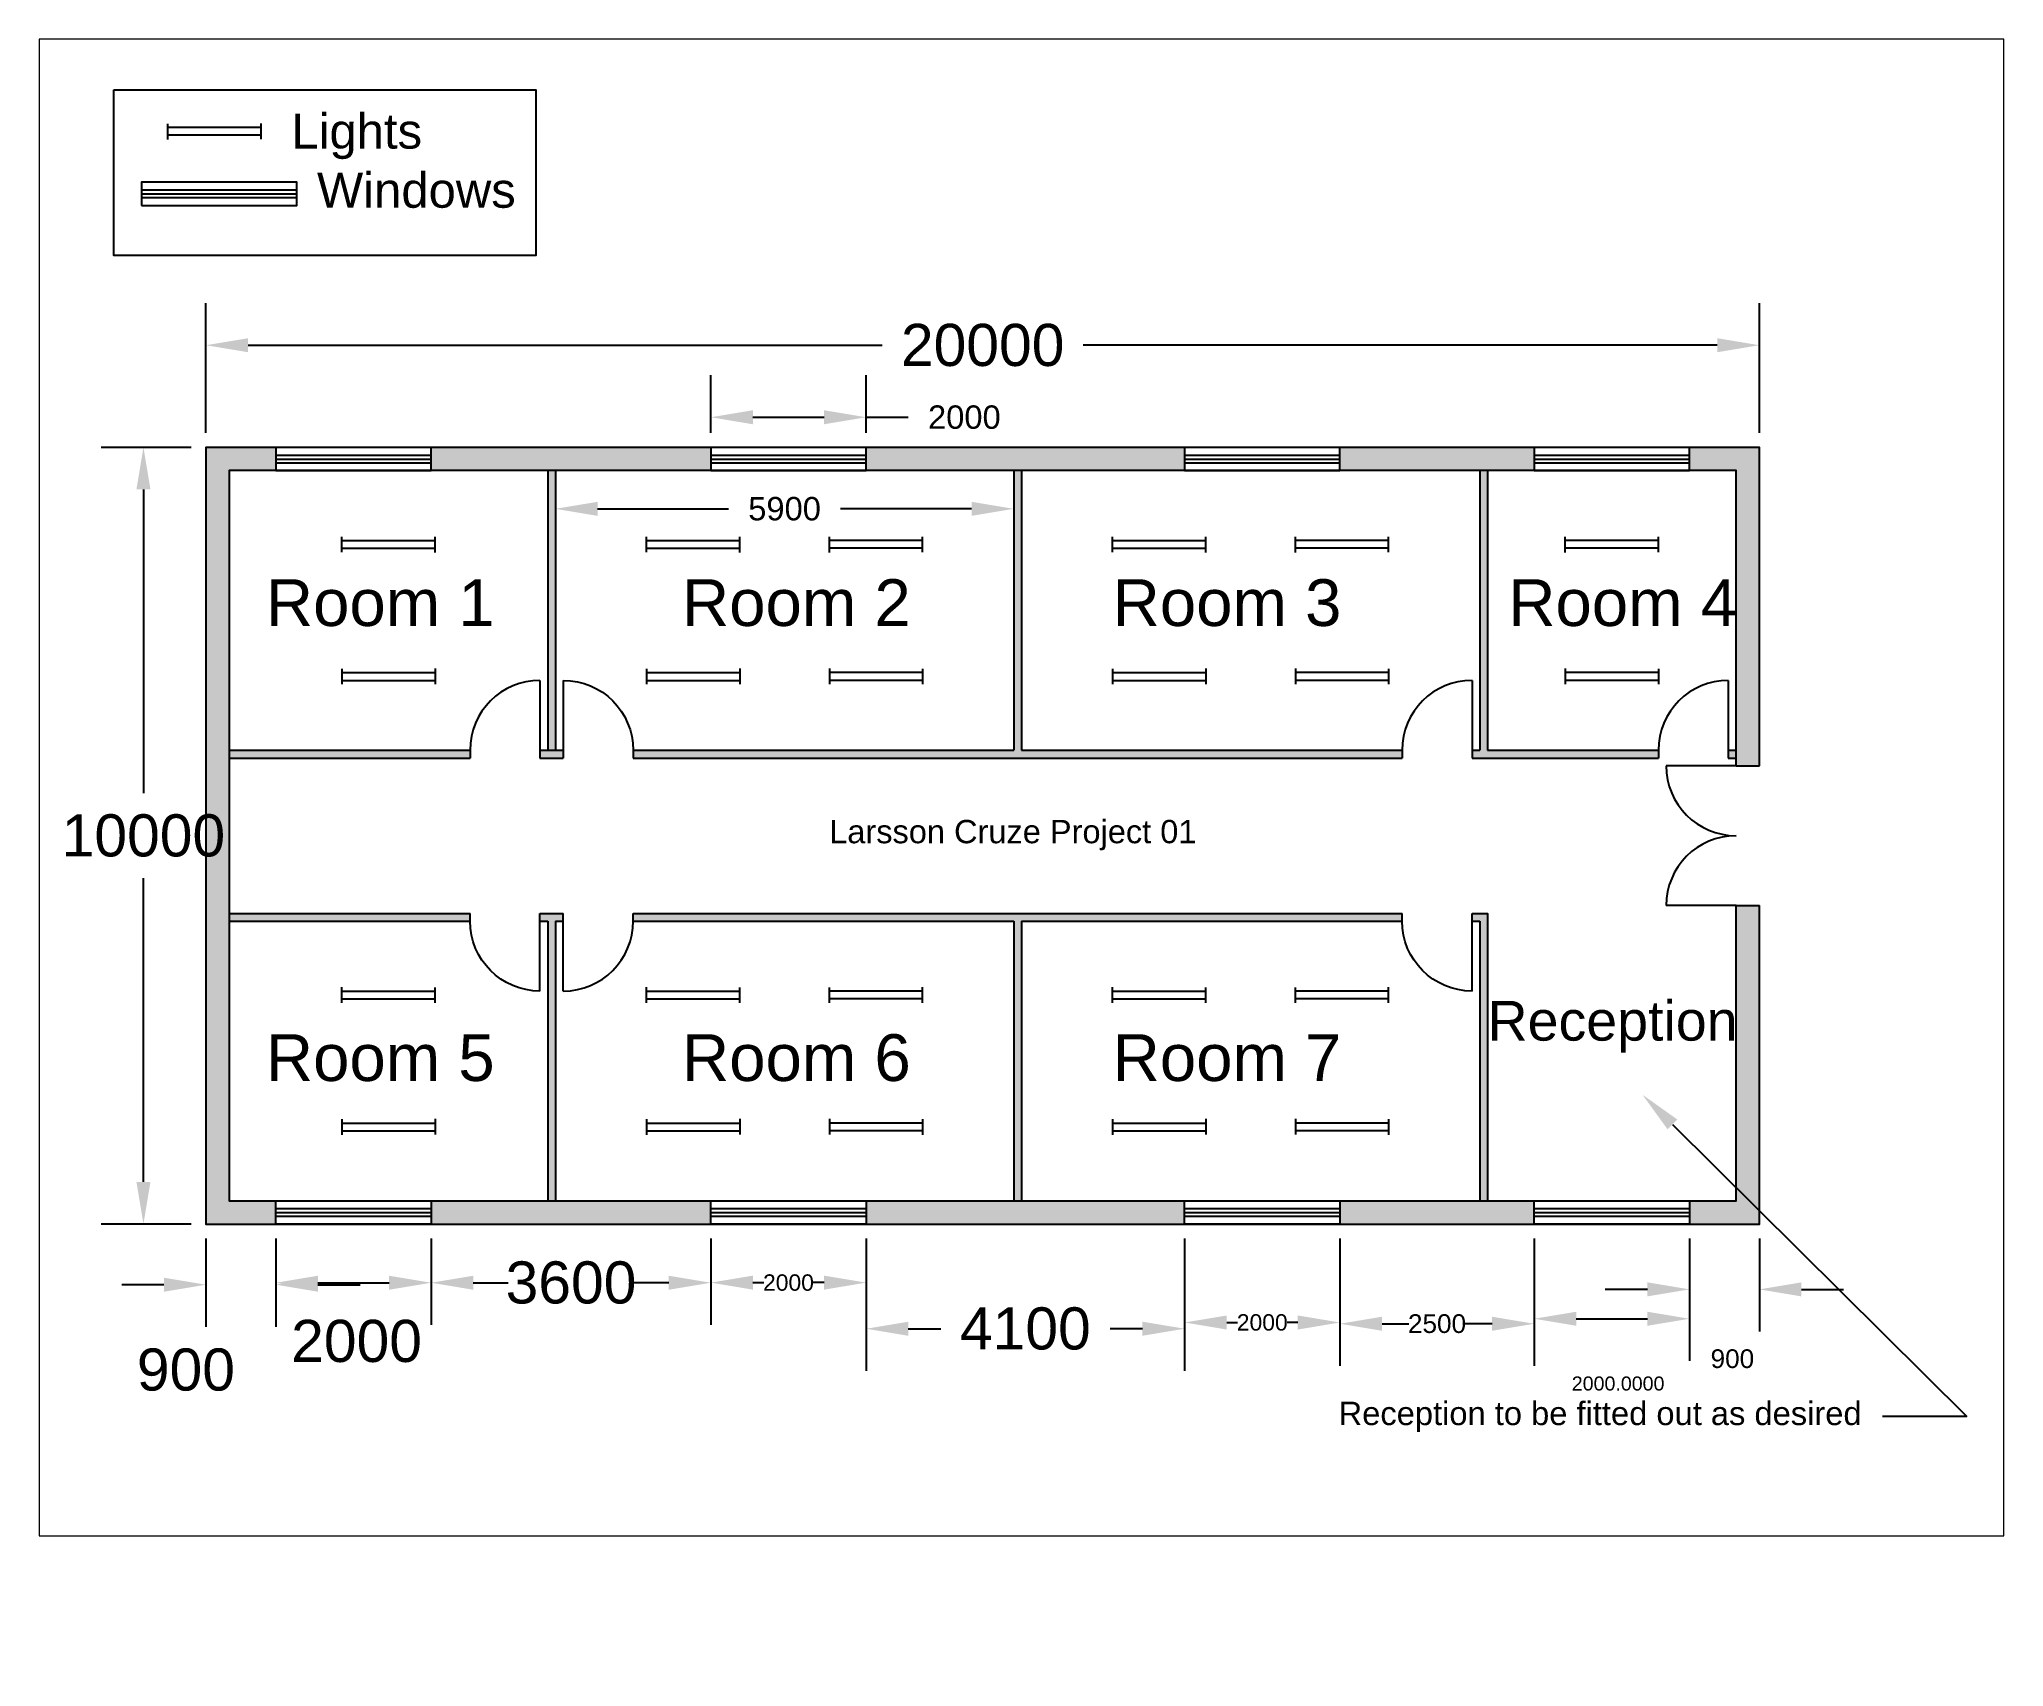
# Paper-space layout 'Full Plan' of a CAD drawing. Header units: millimetres. Extents: x 1.05 to 9.45, y 0.24 to 7.2.
# The model-space entities are those that its viewports show. They can reach past a viewport. Long polylines and large blocks are cut down to what shows.
import ezdxf
from ezdxf import colors
from ezdxf.entities.mleader import LeaderData, LeaderLine
from ezdxf.math import Vec2, Vec3

# ---------------------------------------------------------------- set-up
doc = ezdxf.new("R2010")
doc.units = ezdxf.units.MM
doc.header["$MEASUREMENT"] = 0
for name, color, linetype in [('Doors', 160, 'Continuous'), ('ExternalWalls', 7, 'Continuous'), ('Hatch', 7, 'Continuous'), ('InternalWalls', 7, 'Continuous'), ('Lighting', 30, 'Continuous'), ('Windows', 94, 'Continuous')]:
    doc.layers.add(name, color=color, linetype=linetype)
doc.styles.add('Annotative', font='arial.ttf')
doc.styles.get("Standard").update_dxf_attribs({"font": 'arial.ttf'})
doc.dimstyles.new('Annotative', dxfattribs={"dimscale": 0, "dimtxt": 0.18, "dimasz": 0.18, "dimexe": 0.18, "dimexo": 0.0625, "dimgap": 0.09, "dimtad": 0, "dimtih": 1, "dimtoh": 1, "dimdec": 4, "dimzin": 0, "dimdsep": 46, "dimtxsty": 'Standard', "dimcen": 0.09, "dimadec": 0, "dimazin": 0, "dimtfac": 1, "dimtdec": 4, "dimtofl": 0, "dimtmove": 0, "dimatfit": 3, "dimfxl": 1, "dimtolj": 1, "dimtzin": 0, "dimarcsym": 0})
doc.dimstyles.get("Standard").update_dxf_attribs({"dimtxt": 0.18, "dimasz": 0.18, "dimexe": 0.18, "dimexo": 0.0625, "dimgap": 0.09, "dimtad": 0, "dimtih": 1, "dimtoh": 1, "dimdec": 4, "dimzin": 0, "dimdsep": 46, "dimtxsty": 'Standard', "dimcen": 0.09, "dimadec": 0, "dimazin": 0, "dimtfac": 1, "dimtdec": 4, "dimtofl": 0, "dimtmove": 0, "dimatfit": 3, "dimfxl": 1, "dimtolj": 1, "dimtzin": 0, "dimarcsym": 0})
doc.dimstyles.new('UnitsLayout', dxfattribs={"dimscale": 0, "dimtxt": 0.18, "dimasz": 0.18, "dimexe": 0.18, "dimexo": 0.0625, "dimgap": 0.09, "dimtad": 0, "dimtih": 1, "dimtoh": 1, "dimdec": 0, "dimlfac": -3010.879331, "dimzin": 0, "dimdsep": 46, "dimtxsty": 'Standard', "dimcen": 0.09, "dimadec": 0, "dimazin": 0, "dimtfac": 1, "dimtdec": 4, "dimtofl": 0, "dimtmove": 0, "dimatfit": 3, "dimfxl": 1, "dimtolj": 1, "dimtzin": 0, "dimarcsym": 0})

# ---------------------------------------------------------------- blocks, each defined once
blk = doc.blocks.new('*D5')
at = {"color": 0, "lineweight": -2, "transparency": 16777216}
for p, q in [((1.7626, 5.5176), (1.7626, 6.0718)), ((8.4051, 5.5176), (8.4051, 6.0718)), ((1.9426, 5.8918), (4.6539, 5.8918)), ((8.2251, 5.8918), (5.5138, 5.8918))]:
    blk.add_line(p, q, dxfattribs=at)
at = {"color": 0, "transparency": 16777216}
for points in [[(1.9426, 5.9218), (1.9426, 5.8618), (1.7626, 5.8918)], [(8.2251, 5.9218), (8.2251, 5.8618), (8.4051, 5.8918)]]:
    blk.add_solid(points, dxfattribs=at)
at = {"layer": 'Defpoints', "color": 0, "transparency": 16777216}
for p in [(8.4051, 5.8918), (1.7626, 5.4551), (8.4051, 5.4551)]:
    blk.add_point(p, dxfattribs=at)
at = {"color": 0, "transparency": 16777216, "insert": (5.0839, 5.8918), "char_height": 0.18, "attachment_point": 5}
blk.add_mtext('\\A1;20000', dxfattribs=at)
blk = doc.blocks.new('*D6')
at = {"color": 0, "lineweight": -2, "transparency": 16777216}
for p, q in [((1.7001, 5.4551), (1.3153, 5.4551)), ((1.4953, 5.2751), (1.4953, 3.9764)), ((1.4953, 2.3138), (1.4953, 3.6126)), ((1.7001, 2.1338), (1.3153, 2.1338))]:
    blk.add_line(p, q, dxfattribs=at)
at = {"color": 0, "transparency": 16777216}
for points in [[(1.4653, 5.2751), (1.5253, 5.2751), (1.4953, 5.4551)], [(1.4653, 2.3138), (1.5253, 2.3138), (1.4953, 2.1338)]]:
    blk.add_solid(points, dxfattribs=at)
at = {"layer": 'Defpoints', "color": 0, "transparency": 16777216}
for p in [(1.7626, 5.4551), (1.4953, 2.1338), (1.7626, 2.1338)]:
    blk.add_point(p, dxfattribs=at)
at = {"color": 0, "transparency": 16777216, "insert": (1.4953, 3.7945), "char_height": 0.18, "attachment_point": 5}
blk.add_mtext('\\A1;10000', dxfattribs=at)
blk = doc.blocks.new('*D7')
at = {"color": 0, "lineweight": -2, "transparency": 16777216}
for p, q in [((3.2571, 5.293), (3.2571, 5.0121)), ((5.2167, 5.293), (5.2167, 5.0121)), ((3.4371, 5.1921), (3.9978, 5.1921)), ((5.0367, 5.1921), (4.4761, 5.1921))]:
    blk.add_line(p, q, dxfattribs=at)
at = {"color": 0, "transparency": 16777216}
for points in [[(3.4371, 5.2221), (3.4371, 5.1621), (3.2571, 5.1921)], [(5.0367, 5.2221), (5.0367, 5.1621), (5.2167, 5.1921)]]:
    blk.add_solid(points, dxfattribs=at)
at = {"layer": 'Defpoints', "color": 0, "transparency": 16777216}
for p in [(3.2571, 5.3555), (5.2167, 5.3555), (5.2167, 5.1921)]:
    blk.add_point(p, dxfattribs=at)
at = {"color": 0, "transparency": 16777216, "insert": (4.2369, 5.1921), "char_height": 0.1, "attachment_point": 5}
blk.add_mtext('\\A1;5900', dxfattribs=at)
blk = doc.blocks.new('*D8')
at = {"color": 0, "lineweight": -2, "transparency": 16777216}
for p, q in [((3.9214, 5.5176), (3.9214, 5.7637)), ((4.5857, 5.5176), (4.5857, 5.7637)), ((4.1014, 5.5837), (4.4057, 5.5837)), ((4.5857, 5.5837), (4.7657, 5.5837))]:
    blk.add_line(p, q, dxfattribs=at)
at = {"color": 0, "transparency": 16777216}
for points in [[(4.1014, 5.6137), (4.1014, 5.5537), (3.9214, 5.5837)], [(4.4057, 5.6137), (4.4057, 5.5537), (4.5857, 5.5837)]]:
    blk.add_solid(points, dxfattribs=at)
at = {"layer": 'Defpoints', "color": 0, "transparency": 16777216}
for p in [(4.5857, 5.5837), (3.9214, 5.4551), (4.5857, 5.4551)]:
    blk.add_point(p, dxfattribs=at)
at = {"color": 0, "transparency": 16777216, "insert": (5.0057, 5.5837), "char_height": 0.1, "attachment_point": 5}
blk.add_mtext('\\A1;2000', dxfattribs=at)
blk = doc.blocks.new('*D9')
at = {"color": 0, "lineweight": -2, "transparency": 16777216}
for p, q in [((1.7626, 2.0713), (1.7626, 1.6943)), ((2.0615, 2.0713), (2.0615, 1.6943)), ((1.5826, 1.8743), (1.4026, 1.8743)), ((2.2415, 1.8743), (2.4215, 1.8743))]:
    blk.add_line(p, q, dxfattribs=at)
at = {"color": 0, "transparency": 16777216}
for points in [[(1.5826, 1.9043), (1.5826, 1.8443), (1.7626, 1.8743)], [(2.2415, 1.9043), (2.2415, 1.8443), (2.0615, 1.8743)]]:
    blk.add_solid(points, dxfattribs=at)
at = {"layer": 'Defpoints', "color": 0, "transparency": 16777216}
for p in [(1.7626, 2.1338), (2.0615, 2.1338), (2.0615, 1.8743)]:
    blk.add_point(p, dxfattribs=at)
at = {"color": 0, "transparency": 16777216, "insert": (1.677, 1.5104), "char_height": 0.18, "attachment_point": 5}
blk.add_mtext('\\A1;900', dxfattribs=at)
blk = doc.blocks.new('*D10')
at = {"color": 0, "lineweight": -2, "transparency": 16777216}
for p, q in [((2.0615, 2.0713), (2.0615, 1.7028)), ((2.7257, 2.0713), (2.7257, 1.7028)), ((2.2415, 1.8828), (2.5457, 1.8828))]:
    blk.add_line(p, q, dxfattribs=at)
at = {"color": 0, "transparency": 16777216}
for points in [[(2.2415, 1.9128), (2.2415, 1.8528), (2.0615, 1.8828)], [(2.5457, 1.9128), (2.5457, 1.8528), (2.7257, 1.8828)]]:
    blk.add_solid(points, dxfattribs=at)
at = {"layer": 'Defpoints', "color": 0, "transparency": 16777216}
for p in [(2.0615, 2.1338), (2.7257, 2.1338), (2.7257, 1.8828)]:
    blk.add_point(p, dxfattribs=at)
at = {"color": 0, "transparency": 16777216, "insert": (2.4067, 1.6328), "char_height": 0.18, "attachment_point": 5}
blk.add_mtext('\\A1;2000', dxfattribs=at)
blk = doc.blocks.new('*D11')
at = {"color": 0, "lineweight": -2, "transparency": 16777216}
for p, q in [((2.7257, 2.0713), (2.7257, 1.7028)), ((3.9214, 2.0713), (3.9214, 1.7028)), ((2.9057, 1.8828), (3.0543, 1.8828)), ((3.7414, 1.8828), (3.5929, 1.8828))]:
    blk.add_line(p, q, dxfattribs=at)
at = {"color": 0, "transparency": 16777216}
for points in [[(2.9057, 1.9128), (2.9057, 1.8528), (2.7257, 1.8828)], [(3.7414, 1.9128), (3.7414, 1.8528), (3.9214, 1.8828)]]:
    blk.add_solid(points, dxfattribs=at)
at = {"layer": 'Defpoints', "color": 0, "transparency": 16777216}
for p in [(2.7257, 2.1338), (3.9214, 2.1338), (3.9214, 1.8828)]:
    blk.add_point(p, dxfattribs=at)
at = {"color": 0, "transparency": 16777216, "insert": (3.3236, 1.8828), "char_height": 0.18, "attachment_point": 5}
blk.add_mtext('\\A1;3600', dxfattribs=at)
blk = doc.blocks.new('*D12')
at = {"color": 0, "lineweight": -2, "transparency": 16777216}
for p, q in [((3.9214, 2.0713), (3.9214, 1.7031)), ((4.5857, 2.0713), (4.5857, 1.7031)), ((4.1014, 1.8831), (4.1484, 1.8831)), ((4.4057, 1.8831), (4.3586, 1.8831))]:
    blk.add_line(p, q, dxfattribs=at)
at = {"color": 0, "transparency": 16777216}
for points in [[(4.1014, 1.9131), (4.1014, 1.8531), (3.9214, 1.8831)], [(4.4057, 1.9131), (4.4057, 1.8531), (4.5857, 1.8831)]]:
    blk.add_solid(points, dxfattribs=at)
at = {"layer": 'Defpoints', "color": 0, "transparency": 16777216}
for p in [(3.9214, 2.1338), (4.5857, 2.1338), (4.5857, 1.8831)]:
    blk.add_point(p, dxfattribs=at)
at = {"color": 0, "transparency": 16777216, "insert": (4.2535, 1.8831), "char_height": 0.07, "attachment_point": 5}
blk.add_mtext('\\A1;2000', dxfattribs=at)
blk = doc.blocks.new('*D13')
at = {"color": 0, "lineweight": -2, "transparency": 16777216}
for p, q in [((4.5857, 2.0713), (4.5857, 1.5061)), ((5.9474, 2.0713), (5.9474, 1.5061)), ((4.7657, 1.6861), (4.9044, 1.6861)), ((5.7674, 1.6861), (5.6286, 1.6861))]:
    blk.add_line(p, q, dxfattribs=at)
at = {"color": 0, "transparency": 16777216}
for points in [[(4.7657, 1.7161), (4.7657, 1.6561), (4.5857, 1.6861)], [(5.7674, 1.7161), (5.7674, 1.6561), (5.9474, 1.6861)]]:
    blk.add_solid(points, dxfattribs=at)
at = {"layer": 'Defpoints', "color": 0, "transparency": 16777216}
for p in [(4.5857, 2.1338), (5.9474, 2.1338), (5.9474, 1.6861)]:
    blk.add_point(p, dxfattribs=at)
at = {"color": 0, "transparency": 16777216, "insert": (5.2665, 1.6861), "char_height": 0.18, "attachment_point": 5}
blk.add_mtext('\\A1;4100', dxfattribs=at)
blk = doc.blocks.new('*D14')
at = {"color": 0, "lineweight": -2, "transparency": 16777216}
for p, q in [((5.9474, 2.0713), (5.9474, 1.5327)), ((6.6116, 2.0713), (6.6116, 1.5327)), ((6.1274, 1.7127), (6.1736, 1.7127)), ((6.4316, 1.7127), (6.3854, 1.7127))]:
    blk.add_line(p, q, dxfattribs=at)
at = {"color": 0, "transparency": 16777216}
for points in [[(6.1274, 1.7427), (6.1274, 1.6827), (5.9474, 1.7127)], [(6.4316, 1.7427), (6.4316, 1.6827), (6.6116, 1.7127)]]:
    blk.add_solid(points, dxfattribs=at)
at = {"layer": 'Defpoints', "color": 0, "transparency": 16777216}
for p in [(5.9474, 2.1338), (6.6116, 2.1338), (6.6116, 1.7127)]:
    blk.add_point(p, dxfattribs=at)
at = {"color": 0, "transparency": 16777216, "insert": (6.2795, 1.7127), "char_height": 0.07, "attachment_point": 5}
blk.add_mtext('\\A1;2000', dxfattribs=at)
blk = doc.blocks.new('*D15')
at = {"color": 0, "lineweight": -2, "transparency": 16777216}
for p, q in [((6.6116, 2.0713), (6.6116, 1.5274)), ((7.442, 2.0713), (7.442, 1.5274)), ((6.7916, 1.7074), (6.9059, 1.7074)), ((7.262, 1.7074), (7.1477, 1.7074))]:
    blk.add_line(p, q, dxfattribs=at)
at = {"color": 0, "transparency": 16777216}
for points in [[(6.7916, 1.7374), (6.7916, 1.6774), (6.6116, 1.7074)], [(7.262, 1.7374), (7.262, 1.6774), (7.442, 1.7074)]]:
    blk.add_solid(points, dxfattribs=at)
at = {"layer": 'Defpoints', "color": 0, "transparency": 16777216}
for p in [(6.6116, 2.1338), (7.442, 2.1338), (7.442, 1.7074)]:
    blk.add_point(p, dxfattribs=at)
at = {"color": 0, "transparency": 16777216, "insert": (7.0268, 1.7074), "char_height": 0.08, "attachment_point": 5}
blk.add_mtext('\\A1;2500', dxfattribs=at)
blk = doc.blocks.new('*D16')
at = {"color": 0, "lineweight": -2, "transparency": 16777216}
for p, q in [((7.442, 2.0713), (7.442, 1.5487)), ((8.1062, 2.0713), (8.1062, 1.5487)), ((7.622, 1.7287), (7.9262, 1.7287))]:
    blk.add_line(p, q, dxfattribs=at)
at = {"color": 0, "transparency": 16777216}
for points in [[(7.622, 1.7587), (7.622, 1.6987), (7.442, 1.7287)], [(7.9262, 1.7587), (7.9262, 1.6987), (8.1062, 1.7287)]]:
    blk.add_solid(points, dxfattribs=at)
at = {"layer": 'Defpoints', "color": 0, "transparency": 16777216}
for p in [(7.442, 2.1338), (8.1062, 2.1338), (8.1062, 1.7287)]:
    blk.add_point(p, dxfattribs=at)
at = {"color": 0, "transparency": 16777216, "insert": (7.8012, 1.4515), "char_height": 0.06, "attachment_point": 5}
blk.add_mtext('\\A1;2000.0000', dxfattribs=at)
blk = doc.blocks.new('*D17')
at = {"color": 0, "lineweight": -2, "transparency": 16777216}
for p, q in [((8.1062, 2.0713), (8.1062, 1.6744)), ((8.4051, 2.0713), (8.4051, 1.6744)), ((7.9262, 1.8544), (7.7462, 1.8544)), ((8.5851, 1.8544), (8.7651, 1.8544))]:
    blk.add_line(p, q, dxfattribs=at)
at = {"color": 0, "transparency": 16777216}
for points in [[(7.9262, 1.8844), (7.9262, 1.8244), (8.1062, 1.8544)], [(8.5851, 1.8844), (8.5851, 1.8244), (8.4051, 1.8544)]]:
    blk.add_solid(points, dxfattribs=at)
at = {"layer": 'Defpoints', "color": 0, "transparency": 16777216}
for p in [(8.1062, 2.1338), (8.4051, 2.1338), (8.4051, 1.8544)]:
    blk.add_point(p, dxfattribs=at)
at = {"color": 0, "transparency": 16777216, "insert": (8.2898, 1.5575), "char_height": 0.08, "attachment_point": 5}
blk.add_mtext('\\A1;900', dxfattribs=at)
blk = doc.blocks.new('Light')
for p, q in [((-600, -50), (-600, 150)), ((600, -53), (600, 147))]:
    blk.add_line(p, q)
for points in [[(-600, 100), (600, 100)], [(-600, 0), (600, 0)]]:
    blk.add_lwpolyline(points)
blk = doc.blocks.new('Window')
for p, q in [((0, -100), (2000, -100)), ((0, -150), (2000, -150)), ((0, -200), (2000, -200))]:
    blk.add_line(p, q)
blk.add_lwpolyline([(0, -300), (2000, -300), (2000, 0), (0, 0)], close=True)
blk = doc.blocks.new('Door')
blk.add_line((0, 1000), (0, 100))
for points in [[(-900, 100), (-900, 0)], [(0, 100), (0, 0)]]:
    blk.add_lwpolyline(points)
blk.add_arc((0, 100), 900, 90, 180)

msp = doc.modelspace()

# ---------------------------------------------------------------- hatches: boundary and pattern name
at = {"true_color": 0xc7c8ca, "transparency": 33554585}
h = msp.add_hatch(color=9, dxfattribs=at)
h.dxf.hatch_style = 1
h.paths.add_polyline_path([(1931, 11219), (2531, 11219), (2531, 11519), (1631, 11519), (1631, 1519), (2531, 1519), (2531, 1819), (1931, 1819)])
h = msp.add_hatch(color=9, dxfattribs=at)
h.dxf.hatch_style = 1
h.paths.add_polyline_path([(1631, 1519), (2531, 1519), (2531, 1819), (1931, 1819), (1931, 11219), (2531, 11219), (2531, 11519), (1631, 11519)])
at = {"layer": 'Hatch', "true_color": 0xc7c8ca, "transparency": 33554585}
h = msp.add_hatch(color=9, dxfattribs=at)
h.dxf.hatch_style = 1
h.paths.add_polyline_path([(1631, 1519), (2531, 1519), (2531, 1819), (1931, 1819), (1931, 11219), (2531, 11219), (2531, 11519), (1631, 11519)])
h.paths.add_polyline_path([(8131, 11219), (8131, 11519), (4531, 11519), (4531, 11219)])
h.paths.add_polyline_path([(14231, 11219), (14231, 11519), (10131, 11519), (10131, 11219)])
h.paths.add_polyline_path([(18731, 11219), (18731, 11519), (16231, 11519), (16231, 11219)])
h.paths.add_polyline_path([(21631, 11519), (20731, 11519), (20731, 11219), (21331, 11219), (21331, 7419), (21631, 7419)])
h.paths.add_polyline_path([(21631, 5619), (21331, 5619), (21331, 1819), (20731, 1819), (20731, 1519), (21631, 1519)])
h.paths.add_polyline_path([(18731, 1519), (18731, 1819), (16231, 1819), (16231, 1519)])
h.paths.add_polyline_path([(10131, 1819), (10131, 1519), (14231, 1519), (14231, 1819)])
h.paths.add_polyline_path([(4531, 1819), (4531, 1519), (8131, 1519), (8131, 1819)])
at = {"layer": 'Hatch', "true_color": 0xadddf7, "transparency": 33554585}
h = msp.add_hatch(color=141, dxfattribs=at)
h.dxf.hatch_style = 1
h.paths.add_polyline_path([(5031, 7619), (1931, 7619), (1931, 7519), (5031, 7519)])
h.paths.add_polyline_path([(6131, 11219), (6031, 11219), (6031, 7619), (6131, 7619)])
h.paths.add_polyline_path([(6231, 7619), (6131, 7619), (6031, 7619), (5931, 7619), (5931, 7519), (6231, 7519)])
h.paths.add_polyline_path([(17031, 7619), (12131, 7619), (12131, 11219), (12031, 11219), (12031, 7619), (7131, 7619), (7131, 7519), (17031, 7519)])
h.paths.add_polyline_path([(18131, 11219), (18031, 11219), (18031, 7619), (17931, 7619), (17931, 7519), (20331, 7519), (20331, 7619), (18131, 7619)])
h.paths.add_polyline_path([(21331, 7619), (21231, 7619), (21231, 7519), (21331, 7519)])
h.paths.add_polyline_path([(18131, 5519), (17931, 5519), (17931, 5419), (18031, 5419), (18031, 1819), (18131, 1819)])
h.paths.add_polyline_path([(17031, 5519), (7131, 5519), (7131, 5419), (12031, 5419), (12031, 1819), (12131, 1819), (12131, 5419), (17031, 5419)])
h.paths.add_polyline_path([(6131, 5419), (6231, 5419), (6231, 5519), (5931, 5519), (5931, 5419), (6031, 5419), (6031, 1819), (6131, 1819)])
h.paths.add_polyline_path([(5031, 5519), (1931, 5519), (1931, 5419), (5031, 5419)])

# ---------------------------------------------------------------- linework, layer by layer
at = {"layer": 'Doors'}
for p, q in [((21331, 7419), (20431, 7419)), ((21331, 5619), (20431, 5619))]:
    msp.add_line(p, q, dxfattribs=at)
for centre, start, end in [((21331, 7419), 180, 270), ((21331, 5619), 90, 180)]:
    msp.add_arc(centre, 900, start, end, dxfattribs=at)
at = {"layer": 'ExternalWalls'}
for p, q in [((21331, 7419), (21631, 7419)), ((21331, 5619), (21631, 5619))]:
    msp.add_line(p, q, dxfattribs=at)
for points in [[(21631, 7419), (21631, 11519), (1631, 11519), (1631, 1519), (21631, 1519), (21631, 5619)], [(21331, 7419), (21331, 11219), (1931, 11219), (1931, 1819), (21331, 1819), (21331, 5619)]]:
    msp.add_lwpolyline(points, dxfattribs=at)
at = {"layer": 'InternalWalls'}
msp.add_line((6031, 7619), (6131, 7619), dxfattribs=at)
for points in [[(6031, 11219), (6031, 7619)], [(6131, 11219), (6131, 7619)], [(12031, 11219), (12031, 7619)], [(12131, 11219), (12131, 7619)], [(18031, 11219), (18031, 7619)], [(18131, 11219), (18131, 7619)], [(1931, 7619), (5031, 7619)], [(5931, 7619), (6031, 7619)], [(6131, 7619), (6231, 7619)], [(7131, 7619), (12031, 7619)], [(12131, 7619), (17031, 7619)], [(17931, 7619), (18031, 7619)], [(18131, 7619), (20331, 7619)], [(21231, 7619), (21331, 7619)], [(1931, 7519), (5031, 7519)], [(5931, 7519), (6231, 7519)], [(7131, 7519), (17031, 7519)], [(17931, 7519), (20331, 7519)], [(21231, 7519), (21331, 7519)], [(1931, 5519), (5031, 5519)], [(1931, 5419), (5031, 5419)], [(5931, 5519), (6231, 5519)], [(5931, 5419), (6031, 5419)], [(6031, 5419), (6031, 1819)], [(6131, 5419), (6131, 1819)], [(6131, 5419), (6231, 5419)], [(7131, 5519), (17031, 5519)], [(7131, 5419), (12031, 5419)], [(12031, 5419), (12031, 1819)], [(12131, 5419), (12131, 1819)], [(12131, 5419), (17031, 5419)], [(17931, 5519), (18131, 5519), (18131, 1819)], [(17931, 5419), (18031, 5419)], [(18031, 5419), (18031, 1819)]]:
    msp.add_lwpolyline(points, dxfattribs=at)

# ---------------------------------------------------------------- block references
at = {"layer": 'Doors'}
for p in [(5931, 7519), (17931, 7519), (21231, 7519)]:
    msp.add_blockref('Door', p, dxfattribs=at)
at = {"layer": 'Doors', "xscale": -1}
msp.add_blockref('Door', (6231, 7519), dxfattribs=at)
at = {"layer": 'Doors', "xscale": -1, "rotation": 180}
for p in [(5931, 5519), (17931, 5519)]:
    msp.add_blockref('Door', p, dxfattribs=at)
at = {"layer": 'Doors', "rotation": 180}
msp.add_blockref('Door', (6231, 5519), dxfattribs=at)
at = {"layer": 'Lighting'}
for p in [(3981, 10219), (7904, 10219), (13904, 10219), (3981, 4419), (7904, 4419), (13904, 4419)]:
    msp.add_blockref('Light', p, dxfattribs=at)
at = {"layer": 'Lighting', "xscale": -1}
for p in [(10257, 10219), (16257, 10219), (19731, 10219), (10257, 4419), (16257, 4419)]:
    msp.add_blockref('Light', p, dxfattribs=at)
at = {"layer": 'Lighting', "xscale": -1, "rotation": 180}
for p in [(3981, 8619), (7904, 8619), (13904, 8619), (3981, 2819), (7904, 2819), (13904, 2819)]:
    msp.add_blockref('Light', p, dxfattribs=at)
at = {"layer": 'Lighting', "rotation": 180}
for p in [(10257, 8619), (16257, 8619), (19731, 8619), (10257, 2819), (16257, 2819)]:
    msp.add_blockref('Light', p, dxfattribs=at)
at = {"layer": 'Windows'}
for p in [(2531, 11519), (8131, 11519), (14231, 11519), (18731, 11519)]:
    msp.add_blockref('Window', p, dxfattribs=at)
at = {"layer": 'Windows', "xscale": -1, "rotation": 180}
for p in [(2531, 1519), (8131, 1519), (14231, 1519), (18731, 1519)]:
    msp.add_blockref('Window', p, dxfattribs=at)

# ---------------------------------------------------------------- texts
msp.add_text('Larsson Cruze Project 01', height=300).set_placement((9655, 6422))
at = {"insert": (9015, 6623), "char_height": 0.2, "attachment_point": 1}
msp.add_mtext('Larsson Cruze', dxfattribs=at)

psp = doc.layouts.new('Full Plan')

# ---------------------------------------------------------------- linework, layer by layer
psp.add_lwpolyline([(1.36946717, 6.98344193), (3.17268575, 6.98344193), (3.17268575, 6.27589277), (1.36946717, 6.27589277)], close=True)

# ---------------------------------------------------------------- block references
at = {"layer": 'Lighting', "xscale": -0.0003321288866790479, "yscale": 0.0003321288866790479, "zscale": 0.0003321288866790479}
psp.add_blockref('Light', (1.7992062, 6.78970824), dxfattribs=at)
at = {"layer": 'Windows', "xscale": 0.0003321288866790479, "yscale": 0.0003321288866790479, "zscale": 0.0003321288866790479}
psp.add_blockref('Window', (1.48743476, 6.58947156), dxfattribs=at)

# ---------------------------------------------------------------- texts
at = {"width": 1.0287747228, "attachment_point": 1, "style": 'Annotative'}
for s, insert, char_height in [('{\\H0.75x;Lights}', (2.12783012, 6.88236348), 0.2), ('{\\H0.75x;Windows}', (2.23737145, 6.62966735), 0.2), ('Room 1', (2.01902426, 4.89117864), 0.2), ('Room 2', (3.79829858, 4.89117864), 0.2), ('Room 3', (5.63977596, 4.89117864), 0.2), ('Room 4', (7.33154949, 4.89117864), 0.2), ('Reception', (7.24269481, 3.08806698), 0.17), ('Room 5', (2.01902426, 2.94549224), 0.2), ('Room 6', (3.79829858, 2.94549224), 0.2), ('Room 7', (5.63977596, 2.94549224), 0.2)]:
    psp.add_mtext(s, dxfattribs=dict(at, insert=insert, char_height=char_height))

# ---------------------------------------------------------------- dimensions: what is measured, and where the dimension line sits
for base, p1, p2, dimstyle, override, picture, middle in [((8.40514592, 5.89181829), (1.76256818, 5.45512026), (8.40514592, 5.45512026), 'Annotative', {"dimdec": 0, "dimlfac": -3010.879331}, '*D5', (5.08385705, 5.89181829)), ((4.58566372, 5.58365425), (3.92140595, 5.45512026), (4.58566372, 5.45512026), 'Annotative', {"dimtxt": 0.1, "dimdec": 0, "dimlfac": -3010.879331}, '*D8', (5.00566372, 5.58365425)), ((5.2167086, 5.1920832), (3.25714817, 5.35548159), (5.2167086, 5.35548159), 'Annotative', {"dimtxt": 0.1, "dimdec": 0, "dimlfac": -3010.879331}, '*D7', (4.23692839, 5.1920832)), ((3.92140595, 1.8828134), (2.72574195, 2.13383139), (3.92140595, 2.13383139), 'Standard', {"dimgap": 0.0009, "dimdec": 0, "dimlfac": -3010.879331}, '*D11', (3.32357395, 1.8828134)), ((4.58566372, 1.88306999), (3.92140595, 2.13383139), (4.58566372, 2.13383139), 'Standard', {"dimtxt": 0.07, "dimgap": 9e-05, "dimdec": 0, "dimlfac": -3010.879331}, '*D12', (4.25353483, 1.88306999)), ((5.94739216, 1.68606349), (4.58566372, 2.13383139), (5.94739216, 2.13383139), 'Standard', {"dimdec": 0, "dimlfac": -3010.879331}, '*D13', (5.26652794, 1.68606349)), ((6.61164993, 1.71268599), (5.94739216, 2.13383139), (6.61164993, 2.13383139), 'Standard', {"dimtxt": 0.07, "dimgap": 0.0009, "dimdec": 0, "dimlfac": -3010.879331}, '*D14', (6.27952104, 1.71268599)), ((7.44197215, 1.7073615), (6.61164993, 2.13383139), (7.44197215, 2.13383139), 'Standard', {"dimtxt": 0.08, "dimgap": 0.0009, "dimdec": 0, "dimlfac": -3010.879331}, '*D15', (7.02681104, 1.7073615))]:
    dim = psp.add_linear_dim(base=base, p1=p1, p2=p2, dimstyle=dimstyle, override=override)
    dim.commit()
    dim.dimension.update_dxf_attribs({"geometry": picture, "text_midpoint": middle})
dim = psp.add_linear_dim(base=(1.49525736, 2.13383139), p1=(1.76256818, 5.45512026), p2=(1.76256818, 2.13383139), angle=90, dimstyle='UnitsLayout', override={"dimscale": 1})
dim.commit()
dim.dimension.update_dxf_attribs({"geometry": '*D6', "text_midpoint": (1.49525736, 3.79447582)})
for base, p1, p2, dimstyle, override, picture, middle in [((2.06148418, 1.87429542), (1.76256818, 2.13383139), (2.06148418, 2.13383139), 'Annotative', {"dimdec": 0, "dimlfac": -3010.879331}, '*D9', (1.67702025, 1.51035499)), ((2.72574195, 1.8828134), (2.06148418, 2.13383139), (2.72574195, 2.13383139), 'Annotative', {"dimdec": 0, "dimlfac": -3010.879331}, '*D10', (2.40674468, 1.63281849)), ((8.10622992, 1.72865948), (7.44197215, 2.13383139), (8.10622992, 2.13383139), 'Standard', {"dimtxt": 0.06, "dimgap": 0.006, "dimlfac": -3010.879331, "dimtmove": 2}, '*D16', (7.80121996, 1.45153294)), ((8.40514592, 1.85437206), (8.10622992, 2.13383139), (8.40514592, 2.13383139), 'Standard', {"dimtxt": 0.08, "dimgap": 0.009, "dimdec": 0, "dimlfac": -3010.879331, "dimtmove": 2}, '*D17', (8.28977569, 1.55751544))]:
    dim = psp.add_linear_dim(base=base, p1=p1, p2=p2, dimstyle=dimstyle, override=override)
    dim.commit()
    dim.dimension.update_dxf_attribs({"geometry": picture, "text_midpoint": middle, "dimtype": 160})

# ---------------------------------------------------------------- leaders
ml = psp.add_multileader_mtext('Standard')
ml.set_content('Reception to be fitted out as desired', color=256)
ml.set_leader_properties()
ml.build(insert=Vec2(0, 0))
ml.multileader.update_dxf_attribs({"dogleg_length": 0.36, "arrow_head_size": 0.18})
ctx = ml.context
ctx.base_point, ctx.char_height, ctx.arrow_head_size, ctx.landing_gap_size, ctx.plane_origin = Vec3(6.53673878, 1.31017393), 0.1, 0.18, 0.09, Vec3(7.9055419, 2.68674545)
ctx.text_align_type = 2
notes = []
notes.append((ctx, [(0, (1, 1, 0), (9.29229131, 1.31017393), (-1, 0), 0.36, [(0, [(7.9055419, 2.68674545)], 0, [])])]))
ctx.mtext.insert, ctx.mtext.alignment, ctx.mtext.flow_direction = Vec3(8.84229131, 1.37405524), 3, 5
for ctx, leaders in notes:
    for number, flags, end, landing, length, lines in leaders:
        leader = LeaderData()
        leader.index, (leader.has_last_leader_line, leader.has_dogleg_vector, leader.attachment_direction) = number, flags
        leader.last_leader_point, leader.dogleg_vector, leader.dogleg_length = Vec3(end), Vec3(landing), length
        for number, points, colour, breaks in lines:
            line = LeaderLine()
            line.index, line.vertices, line.color, line.breaks = number, Vec3.list(points), colors.encode_raw_color(colour), breaks
            leader.lines.append(line)
        ctx.leaders.append(leader)

# ---------------------------------------------------------------- viewports
at = {"layer": '0'}
psp.add_viewport(center=(5.24999976, 3.99999976), size=(8.39999962, 6.3999996185), view_center_point=(12130.83424437, 7138.11360282), view_height=19269.6265673359, dxfattribs=at)

doc.saveas('drawing.dxf')
